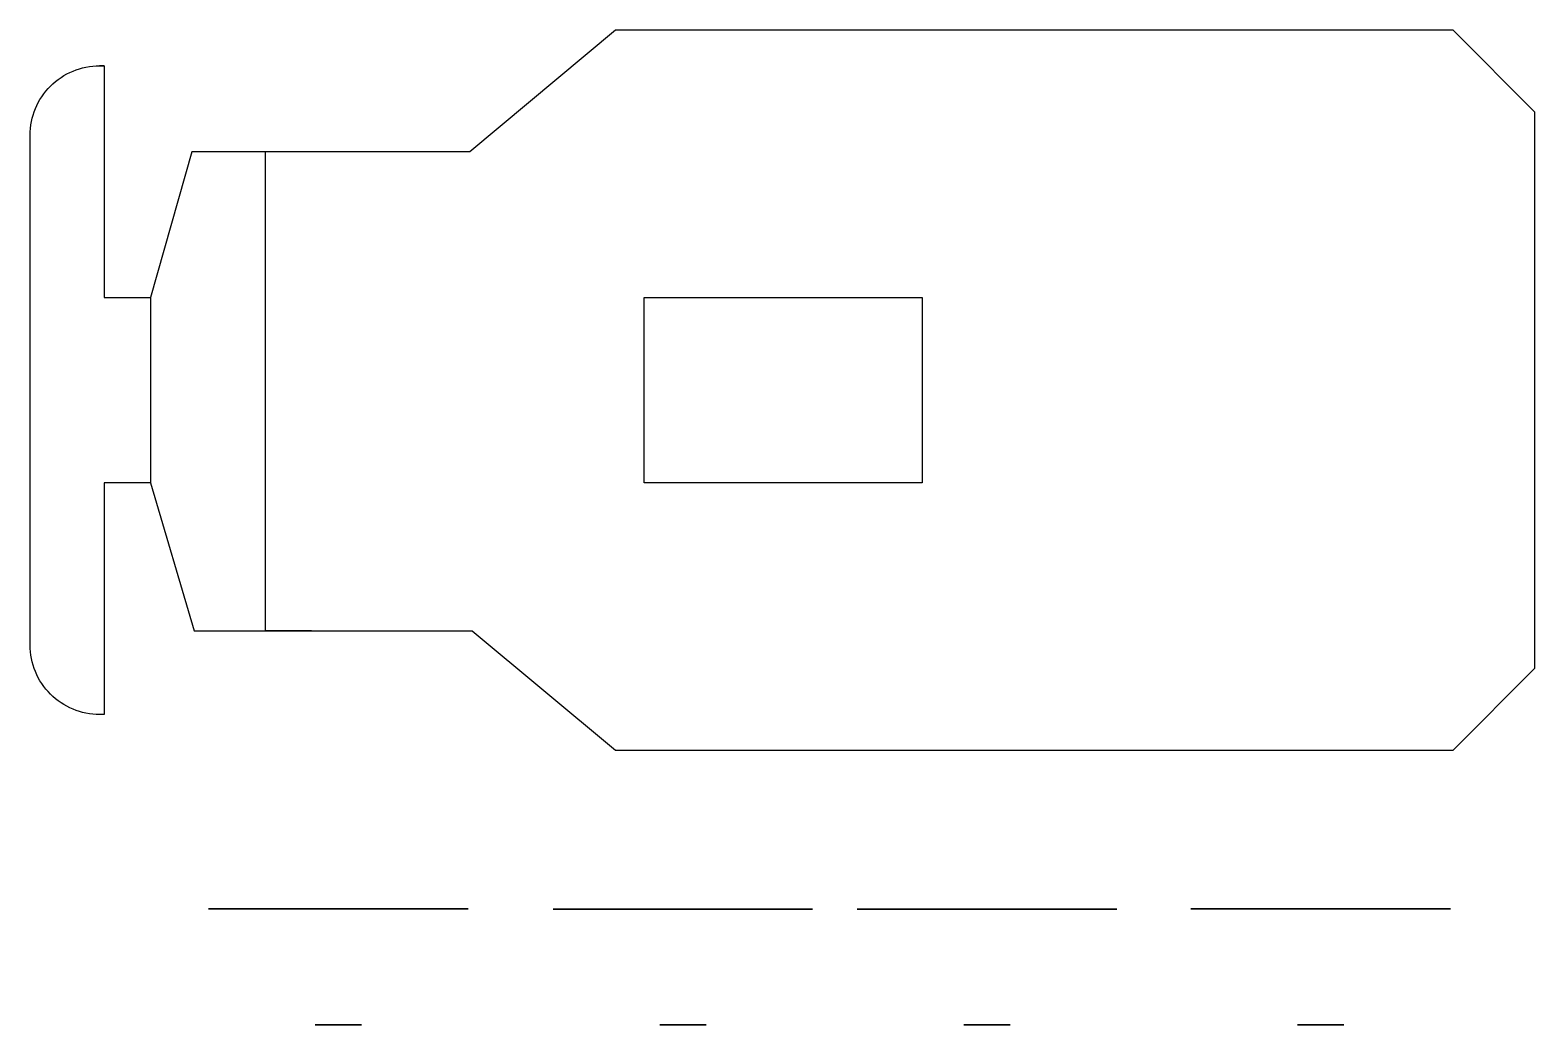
# Model space of a CAD drawing. Header units: millimetres. Extents: x 3154 to 3479, y 1872 to 2087.
import ezdxf

# ---------------------------------------------------------------- set-up
doc = ezdxf.new("R2010")
doc.units = ezdxf.units.MM

msp = doc.modelspace()

# ---------------------------------------------------------------- linework, layer by layer
at = {"extrusion": (0, -1, 0)}
msp.add_line((3205, 2060.71, -25), (3205, 1957.39, -25), dxfattribs=at)
at = {"elevation": -25}
msp.add_lwpolyline([(3180.24, 1989.3), (3189.64, 1957.39), (3249.64, 1957.39), (3280.57, 1931.61), (3461.33, 1931.61), (3479, 1949.3), (3479, 2009.3), (3479, 2069.3), (3461.33, 2086.99), (3280.57, 2086.99), (3249.16, 2060.71), (3189.16, 2060.71), (3180.24, 2029.3)], dxfattribs=at)
msp.add_lwpolyline([(3170.24, 2079.3), (3170.24, 2029.3), (3180.24, 2029.3), (3180.24, 1989.3), (3170.24, 1989.3), (3170.24, 1959.3), (3170.24, 1949.3), (3170.24, 1939.3), (3169.24, 1939.3, -0.414214), (3154.24, 1954.3), (3154.24, 1964.3), (3154.24, 2054.3), (3154.24, 2064.3, -0.414214), (3169.24, 2079.3), (3170.24, 2079.3), (3169.24, 2079.3)], format="xyb", dxfattribs=at)
msp.add_lwpolyline([(3316.74, 2029.3), (3346.74, 2029.3), (3346.74, 1989.3), (3346.74, 1989.3), (3286.74, 1989.3), (3286.74, 2029.3)], close=True, dxfattribs=at)
at = {"extrusion": (-2.27374e-14, -1, 0)}
msp.add_circle((3210, -12.5, -1957.39), 5, dxfattribs=at)
at = {"extrusion": (0, -1, 6.12323e-17)}
for centre, radius in [((3220.76, 137.5, -1897.36), 28), ((3295.12, 137.54, -1897.32), 28), ((3360.76, 137.54, -1897.32), 28), ((3432.76, 137.46, -1897.36), 28), ((3220.76, 137.5, -1872.36), 5), ((3295.12, 137.54, -1872.32), 5), ((3360.76, 137.54, -1872.32), 5), ((3432.76, 137.46, -1872.36), 5)]:
    msp.add_circle(centre, radius, dxfattribs=at)

doc.saveas('drawing.dxf')
